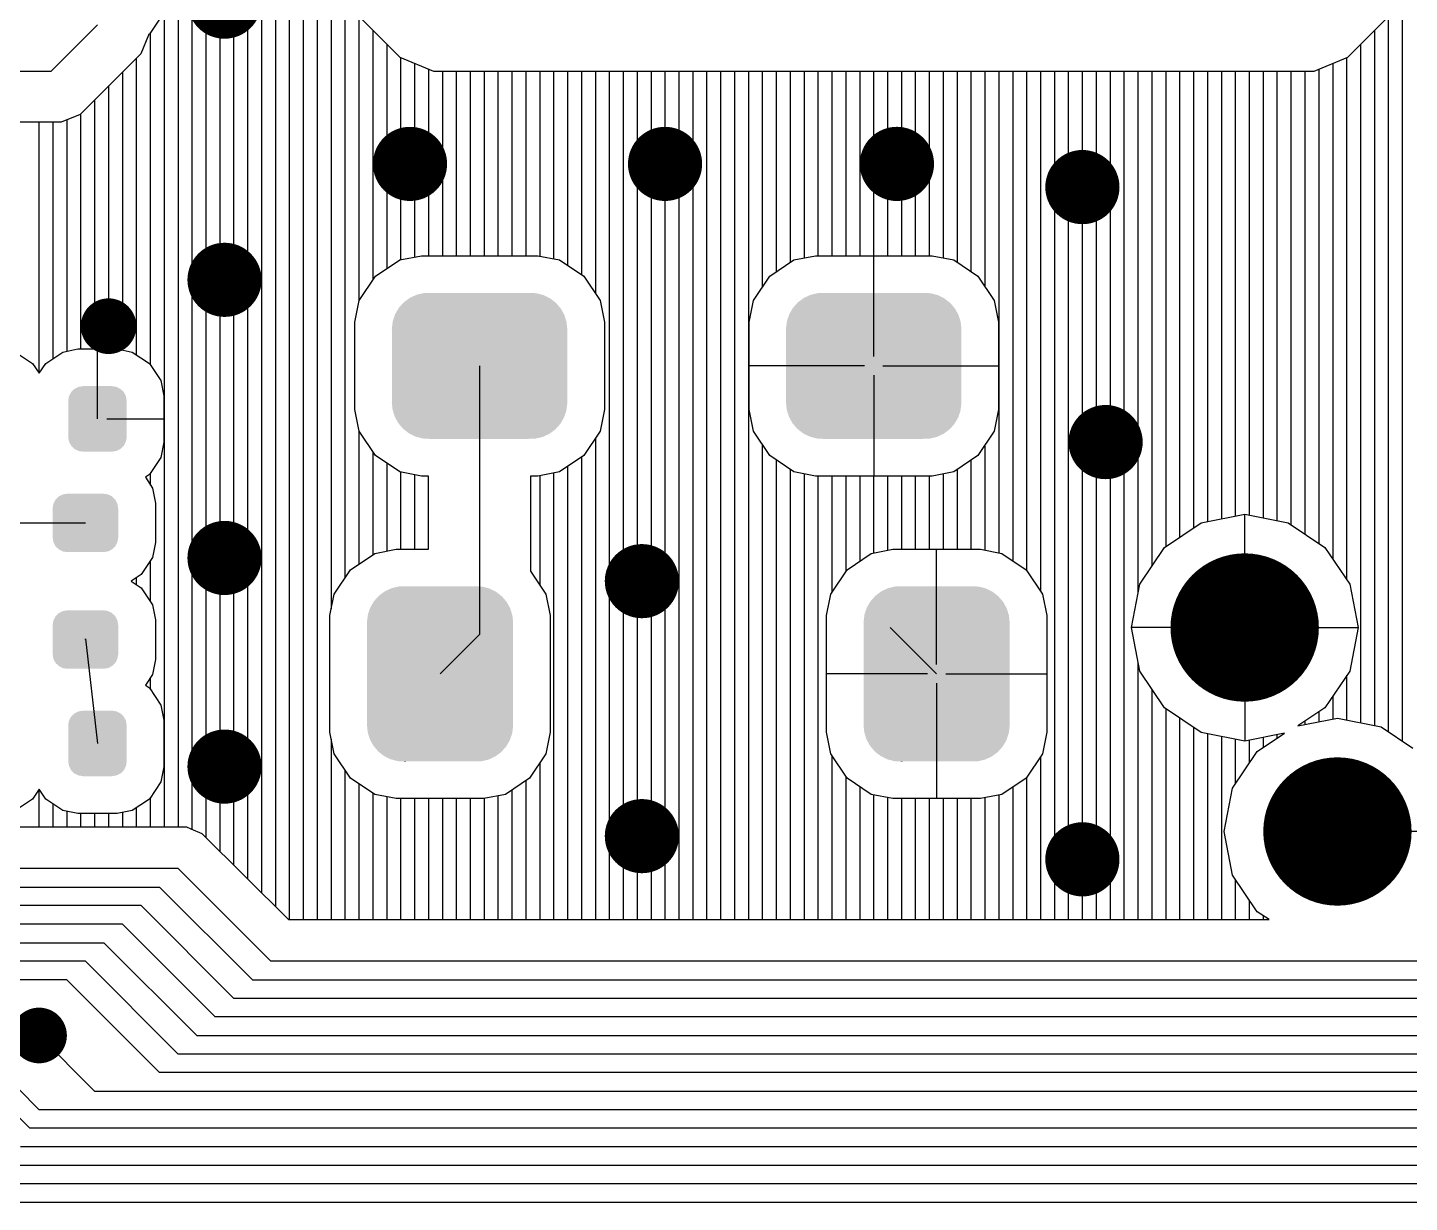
# Model space of a CAD drawing. Extents: x 295 to 953, y 10 to 290.
# Drawn here: x 776.68 to 807.9, y 183.83 to 210.38 of the extents above; entities that cross this region are included whole.
import ezdxf

# ---------------------------------------------------------------- set-up
doc = ezdxf.new("R2010")
doc.units = 0
doc.header["$LTSCALE"] = 5
doc.header["$MEASUREMENT"] = 0
doc.layers.get('0').update_dxf_attribs({"linetype": 'CONTINUOUS', "lineweight": 25})
doc.layers.add('DV-INT-A3_TOP', color=10, linetype='CONTINUOUS')

msp = doc.modelspace()

# ---------------------------------------------------------------- linework, layer by layer
for points, const_width in [([(780.713, 210.965, 1), (781.551, 210.965, 1)], 0.838), ([(784.904, 207.298, 1), (785.742, 207.298, 1)], 0.838), ([(790.667, 207.298, 1), (791.505, 207.298, 1)], 0.838), ([(795.905, 207.298, 1), (796.744, 207.298, 1)], 0.838), ([(800.096, 206.774, 1), (800.935, 206.774, 1)], 0.838), ([(780.713, 204.678, 1), (781.551, 204.678, 1)], 0.838), ([(778.198, 203.63, 1), (778.827, 203.63, 1)], 0.629), ([(800.62, 201.011, 1), (801.459, 201.011, 1)], 0.838), ([(780.713, 198.392, 1), (781.551, 198.392, 1)], 0.838), ([(790.143, 197.868, 1), (790.981, 197.868, 1)], 0.838), ([(803.344, 196.82, 1), (805.021, 196.82, 1)], 1.676), ([(780.713, 193.677, 1), (781.551, 193.677, 1)], 0.838), ([(805.44, 192.21, 1), (807.116, 192.21, 1)], 1.676), ([(790.143, 192.105, 1), (790.981, 192.105, 1)], 0.838), ([(800.096, 191.581, 1), (800.935, 191.581, 1)], 0.838), ([(776.627, 187.6, 1), (777.256, 187.6, 1)], 0.629)]:
    msp.add_lwpolyline(points, format="xyb", close=True, dxfattribs=dict(const_width=const_width))
for points in [[(785.184, 204.172), (785.301, 204.257), (788.602, 204.172), (788.492, 204.257)], [(785.301, 204.257), (785.318, 204.27), (788.492, 204.257), (788.467, 204.27)], [(785.318, 204.27), (785.451, 204.332), (788.467, 204.27), (788.343, 204.332)], [(785.451, 204.332), (785.469, 204.34), (788.343, 204.332), (788.313, 204.34)], [(785.469, 204.34), (785.616, 204.374), (788.313, 204.34), (788.183, 204.374)], [(785.616, 204.374), (785.631, 204.378), (788.183, 204.374), (788.123, 204.378)], [(785.631, 204.378), (785.797, 204.383), (788.123, 204.378), (788.04, 204.383)], [(787.993, 204.383), (788.017, 204.384), (788.04, 204.383), (788.017, 204.384)], [(794.09, 204.172), (794.207, 204.257), (797.508, 204.172), (797.398, 204.257)], [(794.207, 204.257), (794.224, 204.27), (797.398, 204.257), (797.373, 204.27)], [(794.224, 204.27), (794.357, 204.332), (797.373, 204.27), (797.249, 204.332)], [(794.357, 204.332), (794.375, 204.34), (797.249, 204.332), (797.218, 204.34)], [(794.375, 204.34), (794.522, 204.374), (797.218, 204.34), (797.089, 204.374)], [(794.522, 204.374), (794.537, 204.378), (797.089, 204.374), (797.029, 204.378)], [(794.537, 204.378), (794.703, 204.383), (797.029, 204.378), (796.946, 204.383)], [(796.899, 204.383), (796.923, 204.384), (796.946, 204.383), (796.923, 204.384)], [(784.934, 203.748), (784.981, 203.883), (788.853, 203.748), (788.811, 203.883)], [(784.981, 203.883), (784.988, 203.905), (788.811, 203.883), (788.799, 203.905)], [(784.988, 203.905), (785.061, 204.029), (788.799, 203.905), (788.731, 204.029)], [(785.061, 204.029), (785.073, 204.048), (788.731, 204.029), (788.714, 204.048)], [(785.073, 204.048), (785.169, 204.155), (788.714, 204.048), (788.623, 204.155)], [(785.169, 204.155), (785.184, 204.172), (788.623, 204.155), (788.602, 204.172)], [(793.84, 203.748), (793.887, 203.883), (797.759, 203.748), (797.717, 203.883)], [(793.887, 203.883), (793.894, 203.905), (797.717, 203.883), (797.705, 203.905)], [(793.894, 203.905), (793.967, 204.029), (797.705, 203.905), (797.637, 204.029)], [(793.967, 204.029), (793.979, 204.048), (797.637, 204.029), (797.62, 204.048)], [(793.979, 204.048), (794.075, 204.155), (797.62, 204.048), (797.529, 204.155)], [(794.075, 204.155), (794.09, 204.172), (797.529, 204.155), (797.508, 204.172)], [(784.912, 203.559), (784.913, 203.583), (788.877, 203.559), (788.875, 203.583)], [(784.915, 203.501), (784.912, 203.559), (788.875, 203.501), (788.877, 203.559)], [(784.913, 203.583), (784.931, 203.725), (788.875, 203.583), (788.86, 203.725)], [(784.931, 203.725), (784.934, 203.748), (788.86, 203.725), (788.853, 203.748)], [(793.818, 203.559), (793.819, 203.583), (797.783, 203.559), (797.781, 203.583)], [(793.82, 203.501), (793.818, 203.559), (797.781, 203.501), (797.783, 203.559)], [(793.819, 203.583), (793.837, 203.725), (797.781, 203.583), (797.766, 203.725)], [(793.837, 203.725), (793.84, 203.748), (797.766, 203.725), (797.759, 203.748)], [(784.915, 203.5), (784.915, 203.501), (788.875, 203.5), (788.875, 203.501)], [(784.915, 201.967), (784.915, 203.5), (788.875, 201.967), (788.875, 203.5)], [(793.82, 203.5), (793.82, 203.501), (797.781, 203.5), (797.781, 203.501)], [(793.82, 201.967), (793.82, 203.5), (797.781, 201.967), (797.781, 203.5)], [(777.601, 201.948), (777.615, 202.04), (778.921, 201.948), (778.906, 202.04)], [(777.615, 202.04), (777.621, 202.051), (778.906, 202.04), (778.904, 202.051)], [(777.621, 202.051), (777.661, 202.134), (778.904, 202.051), (778.86, 202.134)], [(777.661, 202.134), (777.67, 202.143), (778.86, 202.134), (778.855, 202.143)], [(777.67, 202.143), (777.734, 202.209), (778.855, 202.143), (778.786, 202.209)], [(777.734, 202.209), (777.747, 202.216), (778.786, 202.209), (778.779, 202.216)], [(777.747, 202.216), (777.827, 202.257), (778.779, 202.216), (778.692, 202.257)], [(777.827, 202.257), (777.848, 202.261), (778.692, 202.257), (778.685, 202.261)], [(777.848, 202.261), (777.93, 202.274), (778.685, 202.261), (778.592, 202.274)], [(777.93, 202.274), (777.93, 202.277), (778.592, 202.274), (778.592, 202.277)], [(777.601, 201.946), (777.601, 201.948), (778.921, 201.946), (778.921, 201.948)], [(777.601, 201.124), (777.601, 201.946), (778.921, 201.124), (778.921, 201.946)], [(784.912, 201.908), (784.915, 201.967), (788.877, 201.908), (788.875, 201.967)], [(784.915, 201.884), (784.912, 201.908), (788.877, 201.884), (788.877, 201.908)], [(784.929, 201.743), (784.915, 201.884), (788.858, 201.743), (788.877, 201.884)], [(784.937, 201.719), (784.929, 201.743), (788.855, 201.719), (788.858, 201.743)], [(784.979, 201.584), (784.937, 201.719), (788.809, 201.584), (788.855, 201.719)], [(793.818, 201.908), (793.82, 201.967), (797.783, 201.908), (797.781, 201.967)], [(793.821, 201.884), (793.818, 201.908), (797.783, 201.884), (797.783, 201.908)], [(793.835, 201.743), (793.821, 201.884), (797.764, 201.743), (797.783, 201.884)], [(793.842, 201.719), (793.835, 201.743), (797.761, 201.719), (797.764, 201.743)], [(793.885, 201.584), (793.842, 201.719), (797.715, 201.584), (797.761, 201.719)], [(784.991, 201.562), (784.979, 201.584), (788.801, 201.562), (788.809, 201.584)], [(785.059, 201.438), (784.991, 201.562), (788.728, 201.438), (788.801, 201.562)], [(785.076, 201.419), (785.059, 201.438), (788.717, 201.419), (788.728, 201.438)], [(785.167, 201.312), (785.076, 201.419), (788.62, 201.312), (788.717, 201.419)], [(793.897, 201.562), (793.885, 201.584), (797.707, 201.562), (797.715, 201.584)], [(793.965, 201.438), (793.897, 201.562), (797.634, 201.438), (797.707, 201.562)], [(793.982, 201.419), (793.965, 201.438), (797.623, 201.419), (797.634, 201.438)], [(794.073, 201.312), (793.982, 201.419), (797.526, 201.312), (797.623, 201.419)], [(777.601, 201.122), (777.601, 201.124), (778.921, 201.122), (778.921, 201.124)], [(777.617, 201.03), (777.601, 201.122), (778.907, 201.03), (778.921, 201.122)], [(785.188, 201.296), (785.167, 201.312), (788.605, 201.296), (788.62, 201.312)], [(785.298, 201.21), (785.188, 201.296), (788.489, 201.21), (788.605, 201.296)], [(785.323, 201.197), (785.298, 201.21), (788.471, 201.197), (788.489, 201.21)], [(785.446, 201.136), (785.323, 201.197), (788.338, 201.136), (788.471, 201.197)], [(785.477, 201.127), (785.446, 201.136), (788.321, 201.127), (788.338, 201.136)], [(785.607, 201.093), (785.477, 201.127), (788.174, 201.093), (788.321, 201.127)], [(785.666, 201.089), (785.607, 201.093), (788.159, 201.089), (788.174, 201.093)], [(785.75, 201.084), (785.666, 201.089), (787.993, 201.084), (788.159, 201.089)], [(785.773, 201.083), (785.75, 201.084), (785.773, 201.083), (785.797, 201.084)], [(794.094, 201.296), (794.073, 201.312), (797.511, 201.296), (797.526, 201.312)], [(794.203, 201.21), (794.094, 201.296), (797.394, 201.21), (797.511, 201.296)], [(794.229, 201.197), (794.203, 201.21), (797.377, 201.197), (797.394, 201.21)], [(794.352, 201.136), (794.229, 201.197), (797.244, 201.136), (797.377, 201.197)], [(794.383, 201.127), (794.352, 201.136), (797.226, 201.127), (797.244, 201.136)], [(794.513, 201.093), (794.383, 201.127), (797.08, 201.093), (797.226, 201.127)], [(794.572, 201.089), (794.513, 201.093), (797.065, 201.089), (797.08, 201.093)], [(794.655, 201.084), (794.572, 201.089), (796.899, 201.084), (797.065, 201.089)], [(794.679, 201.083), (794.655, 201.084), (794.679, 201.083), (794.703, 201.084)], [(777.619, 201.019), (777.617, 201.03), (778.902, 201.019), (778.907, 201.03)], [(777.663, 200.936), (777.619, 201.019), (778.862, 200.936), (778.902, 201.019)], [(777.668, 200.926), (777.663, 200.936), (778.853, 200.926), (778.862, 200.936)], [(777.736, 200.861), (777.668, 200.926), (778.789, 200.861), (778.853, 200.926)], [(777.743, 200.854), (777.736, 200.861), (778.776, 200.854), (778.789, 200.861)], [(777.831, 200.813), (777.743, 200.854), (778.696, 200.813), (778.776, 200.854)], [(777.838, 200.809), (777.831, 200.813), (778.674, 200.809), (778.696, 200.813)], [(777.93, 200.796), (777.838, 200.809), (778.592, 200.796), (778.674, 200.809)], [(777.93, 200.793), (777.93, 200.796), (778.592, 200.793), (778.592, 200.796)], [(777.393, 199.784), (777.473, 199.827), (778.589, 199.784), (778.501, 199.827)], [(777.473, 199.827), (777.493, 199.83), (778.501, 199.827), (778.495, 199.83)], [(777.493, 199.83), (777.576, 199.844), (778.495, 199.83), (778.402, 199.844)], [(777.247, 198.853), (777.247, 199.515), (778.731, 198.853), (778.731, 199.515)], [(777.249, 199.515), (777.263, 199.608), (778.729, 199.515), (778.714, 199.608)], [(777.263, 199.608), (777.268, 199.618), (778.714, 199.608), (778.712, 199.618)], [(777.268, 199.618), (777.308, 199.702), (778.712, 199.618), (778.668, 199.702)], [(777.308, 199.702), (777.316, 199.711), (778.668, 199.702), (778.664, 199.711)], [(777.316, 199.711), (777.38, 199.778), (778.664, 199.711), (778.595, 199.778)], [(777.38, 199.778), (777.393, 199.784), (778.595, 199.778), (778.589, 199.784)], [(777.264, 198.76), (777.249, 198.853), (778.715, 198.76), (778.729, 198.853)], [(777.266, 198.749), (777.264, 198.76), (778.71, 198.749), (778.715, 198.76)], [(777.31, 198.665), (777.266, 198.749), (778.67, 198.665), (778.71, 198.749)], [(777.314, 198.656), (777.31, 198.665), (778.662, 198.656), (778.67, 198.665)], [(777.383, 198.59), (777.314, 198.656), (778.598, 198.59), (778.662, 198.656)], [(777.389, 198.583), (777.383, 198.59), (778.585, 198.583), (778.598, 198.59)], [(777.476, 198.541), (777.389, 198.583), (778.505, 198.541), (778.585, 198.583)], [(777.483, 198.538), (777.476, 198.541), (778.485, 198.538), (778.505, 198.541)], [(777.576, 198.524), (777.483, 198.538), (778.402, 198.524), (778.485, 198.538)], [(784.623, 197.541), (784.74, 197.627), (787.378, 197.541), (787.268, 197.627)], [(784.74, 197.627), (784.757, 197.64), (787.268, 197.627), (787.243, 197.64)], [(784.757, 197.64), (784.89, 197.701), (787.243, 197.64), (787.12, 197.701)], [(784.89, 197.701), (784.907, 197.71), (787.12, 197.701), (787.089, 197.71)], [(784.907, 197.71), (785.054, 197.744), (787.089, 197.71), (786.959, 197.744)], [(785.054, 197.744), (785.069, 197.748), (786.959, 197.744), (786.9, 197.748)], [(785.069, 197.748), (785.235, 197.753), (786.9, 197.748), (786.816, 197.753)], [(786.769, 197.753), (786.793, 197.754), (786.816, 197.753), (786.793, 197.754)], [(795.842, 197.541), (795.959, 197.627), (798.597, 197.541), (798.488, 197.627)], [(795.959, 197.627), (795.976, 197.64), (798.488, 197.627), (798.462, 197.64)], [(795.976, 197.64), (796.109, 197.701), (798.462, 197.64), (798.339, 197.701)], [(796.109, 197.701), (796.127, 197.71), (798.339, 197.701), (798.308, 197.71)], [(796.127, 197.71), (796.274, 197.744), (798.308, 197.71), (798.178, 197.744)], [(796.274, 197.744), (796.289, 197.748), (798.178, 197.744), (798.119, 197.748)], [(796.289, 197.748), (796.455, 197.753), (798.119, 197.748), (798.036, 197.753)], [(797.988, 197.753), (798.012, 197.754), (798.036, 197.753), (798.012, 197.754)], [(784.427, 197.275), (784.5, 197.398), (787.575, 197.275), (787.507, 197.398)], [(784.5, 197.398), (784.511, 197.418), (787.507, 197.398), (787.49, 197.418)], [(784.511, 197.418), (784.608, 197.525), (787.49, 197.418), (787.399, 197.525)], [(784.608, 197.525), (784.623, 197.541), (787.399, 197.525), (787.378, 197.541)], [(795.646, 197.275), (795.719, 197.398), (798.794, 197.275), (798.726, 197.398)], [(795.719, 197.398), (795.731, 197.418), (798.726, 197.398), (798.709, 197.418)], [(795.731, 197.418), (795.827, 197.525), (798.709, 197.418), (798.618, 197.525)], [(795.827, 197.525), (795.842, 197.541), (798.618, 197.525), (798.597, 197.541)], [(777.268, 196.982), (777.308, 197.066), (778.712, 196.982), (778.668, 197.066)], [(777.308, 197.066), (777.316, 197.075), (778.668, 197.066), (778.664, 197.075)], [(777.316, 197.075), (777.38, 197.142), (778.664, 197.075), (778.595, 197.142)], [(777.38, 197.142), (777.393, 197.148), (778.595, 197.142), (778.589, 197.148)], [(777.393, 197.148), (777.473, 197.19), (778.589, 197.148), (778.501, 197.19)], [(777.473, 197.19), (777.493, 197.194), (778.501, 197.19), (778.495, 197.194)], [(777.493, 197.194), (777.576, 197.208), (778.495, 197.194), (778.402, 197.208)], [(784.351, 196.953), (784.37, 197.094), (787.651, 196.953), (787.637, 197.094)], [(784.37, 197.094), (784.373, 197.118), (787.637, 197.094), (787.629, 197.118)], [(784.373, 197.118), (784.419, 197.253), (787.629, 197.118), (787.587, 197.253)], [(784.419, 197.253), (784.427, 197.275), (787.587, 197.253), (787.575, 197.275)], [(795.571, 196.953), (795.589, 197.094), (798.87, 196.953), (798.856, 197.094)], [(795.589, 197.094), (795.592, 197.118), (798.856, 197.094), (798.849, 197.118)], [(795.592, 197.118), (795.639, 197.253), (798.849, 197.118), (798.806, 197.253)], [(795.639, 197.253), (795.646, 197.275), (798.806, 197.253), (798.794, 197.275)], [(777.247, 196.217), (777.247, 196.879), (778.731, 196.217), (778.731, 196.879)], [(777.249, 196.879), (777.263, 196.972), (778.729, 196.879), (778.714, 196.972)], [(777.263, 196.972), (777.268, 196.982), (778.714, 196.972), (778.712, 196.982)], [(784.351, 196.929), (784.351, 196.953), (787.653, 196.929), (787.651, 196.953)], [(784.353, 196.87), (784.351, 196.929), (787.651, 196.87), (787.653, 196.929)], [(784.353, 194.674), (784.353, 196.87), (787.651, 194.674), (787.651, 196.87)], [(795.57, 196.929), (795.571, 196.953), (798.873, 196.929), (798.87, 196.953)], [(795.572, 196.87), (795.57, 196.929), (798.871, 196.87), (798.873, 196.929)], [(795.572, 194.674), (795.572, 196.87), (798.871, 194.674), (798.871, 196.87)], [(777.264, 196.124), (777.249, 196.217), (778.715, 196.124), (778.729, 196.217)], [(777.266, 196.113), (777.264, 196.124), (778.71, 196.113), (778.715, 196.124)], [(777.31, 196.029), (777.266, 196.113), (778.67, 196.029), (778.71, 196.113)], [(777.314, 196.02), (777.31, 196.029), (778.662, 196.02), (778.67, 196.029)], [(777.383, 195.954), (777.314, 196.02), (778.598, 195.954), (778.662, 196.02)], [(777.389, 195.947), (777.383, 195.954), (778.585, 195.947), (778.598, 195.954)], [(777.476, 195.905), (777.389, 195.947), (778.505, 195.905), (778.585, 195.947)], [(777.483, 195.902), (777.476, 195.905), (778.485, 195.902), (778.505, 195.905)], [(777.576, 195.888), (777.483, 195.902), (778.402, 195.888), (778.485, 195.902)], [(777.67, 194.809), (777.734, 194.875), (778.855, 194.809), (778.786, 194.875)], [(777.734, 194.875), (777.747, 194.882), (778.786, 194.875), (778.779, 194.882)], [(777.747, 194.882), (777.827, 194.923), (778.779, 194.882), (778.692, 194.923)], [(777.827, 194.923), (777.848, 194.927), (778.692, 194.923), (778.685, 194.927)], [(777.848, 194.927), (777.93, 194.94), (778.685, 194.927), (778.592, 194.94)], [(777.93, 194.94), (777.93, 194.943), (778.592, 194.94), (778.592, 194.943)], [(777.601, 194.614), (777.615, 194.706), (778.921, 194.614), (778.906, 194.706)], [(777.601, 194.611), (777.601, 194.614), (778.921, 194.611), (778.921, 194.614)], [(777.601, 193.79), (777.601, 194.611), (778.921, 193.79), (778.921, 194.611)], [(777.615, 194.706), (777.621, 194.717), (778.906, 194.706), (778.904, 194.717)], [(777.621, 194.717), (777.661, 194.8), (778.904, 194.717), (778.86, 194.8)], [(777.661, 194.8), (777.67, 194.809), (778.86, 194.8), (778.855, 194.809)], [(784.351, 194.616), (784.353, 194.674), (787.653, 194.616), (787.651, 194.674)], [(784.353, 194.591), (784.351, 194.616), (787.653, 194.591), (787.653, 194.616)], [(784.368, 194.45), (784.353, 194.591), (787.635, 194.45), (787.653, 194.591)], [(795.57, 194.616), (795.572, 194.674), (798.873, 194.616), (798.871, 194.674)], [(795.573, 194.591), (795.57, 194.616), (798.872, 194.591), (798.873, 194.616)], [(795.587, 194.45), (795.573, 194.591), (798.854, 194.45), (798.872, 194.591)], [(784.375, 194.427), (784.368, 194.45), (787.631, 194.427), (787.635, 194.45)], [(784.417, 194.292), (784.375, 194.427), (787.585, 194.292), (787.631, 194.427)], [(784.429, 194.27), (784.417, 194.292), (787.577, 194.27), (787.585, 194.292)], [(784.497, 194.146), (784.429, 194.27), (787.505, 194.146), (787.577, 194.27)], [(795.594, 194.427), (795.587, 194.45), (798.851, 194.427), (798.854, 194.45)], [(795.636, 194.292), (795.594, 194.427), (798.804, 194.292), (798.851, 194.427)], [(795.649, 194.27), (795.636, 194.292), (798.797, 194.27), (798.804, 194.292)], [(795.717, 194.146), (795.649, 194.27), (798.724, 194.146), (798.797, 194.27)], [(784.514, 194.127), (784.497, 194.146), (787.493, 194.127), (787.505, 194.146)], [(784.605, 194.02), (784.514, 194.127), (787.396, 194.02), (787.493, 194.127)], [(784.626, 194.003), (784.605, 194.02), (787.382, 194.003), (787.396, 194.02)], [(784.736, 193.917), (784.626, 194.003), (787.265, 193.917), (787.382, 194.003)], [(784.761, 193.905), (784.736, 193.917), (787.248, 193.905), (787.265, 193.917)], [(784.885, 193.843), (784.761, 193.905), (787.115, 193.843), (787.248, 193.905)], [(795.733, 194.127), (795.717, 194.146), (798.712, 194.127), (798.724, 194.146)], [(795.824, 194.02), (795.733, 194.127), (798.616, 194.02), (798.712, 194.127)], [(795.845, 194.003), (795.824, 194.02), (798.601, 194.003), (798.616, 194.02)], [(795.955, 193.917), (795.845, 194.003), (798.484, 193.917), (798.601, 194.003)], [(795.981, 193.905), (795.955, 193.917), (798.467, 193.905), (798.484, 193.917)], [(796.104, 193.843), (795.981, 193.905), (798.334, 193.843), (798.467, 193.905)], [(777.601, 193.788), (777.601, 193.79), (778.921, 193.788), (778.921, 193.79)], [(777.617, 193.696), (777.601, 193.788), (778.907, 193.696), (778.921, 193.788)], [(777.619, 193.685), (777.617, 193.696), (778.902, 193.685), (778.907, 193.696)], [(777.663, 193.602), (777.619, 193.685), (778.862, 193.602), (778.902, 193.685)], [(777.668, 193.592), (777.663, 193.602), (778.853, 193.592), (778.862, 193.602)], [(777.736, 193.527), (777.668, 193.592), (778.789, 193.527), (778.853, 193.592)], [(784.916, 193.835), (784.885, 193.843), (787.097, 193.835), (787.115, 193.843)], [(785.045, 193.8), (784.916, 193.835), (786.95, 193.8), (787.097, 193.835)], [(785.105, 193.797), (785.045, 193.8), (786.935, 193.797), (786.95, 193.8)], [(785.188, 193.792), (785.105, 193.797), (786.769, 193.792), (786.935, 193.797)], [(785.211, 193.791), (785.188, 193.792), (785.211, 193.791), (785.235, 193.792)], [(796.135, 193.835), (796.104, 193.843), (798.316, 193.835), (798.334, 193.843)], [(796.265, 193.8), (796.135, 193.835), (798.169, 193.8), (798.316, 193.835)], [(796.324, 193.797), (796.265, 193.8), (798.154, 193.797), (798.169, 193.8)], [(796.407, 193.792), (796.324, 193.797), (797.988, 193.792), (798.154, 193.797)], [(796.431, 193.791), (796.407, 193.792), (796.431, 193.791), (796.455, 193.792)], [(777.743, 193.52), (777.736, 193.527), (778.776, 193.52), (778.789, 193.527)], [(777.831, 193.478), (777.743, 193.52), (778.696, 193.478), (778.776, 193.52)], [(777.838, 193.475), (777.831, 193.478), (778.674, 193.475), (778.696, 193.478)], [(777.93, 193.462), (777.838, 193.475), (778.592, 193.462), (778.674, 193.475)], [(777.93, 193.459), (777.93, 193.462), (778.592, 193.459), (778.592, 193.462)]]:
    msp.add_solid(points)
at = {"layer": 'DV-INT-A3_TOP', "color": 7}
for p, q in [((779.774, 192.315), (779.774, 219.816)), ((780.089, 192.315), (780.089, 219.816)), ((780.403, 192.26), (780.403, 219.816)), ((780.717, 192.076), (780.717, 219.833)), ((781.032, 191.762), (781.032, 219.871)), ((781.346, 191.447), (781.346, 219.871)), ((781.66, 191.133), (781.66, 219.871)), ((781.975, 190.819), (781.975, 219.871)), ((782.289, 190.504), (782.289, 219.871)), ((782.603, 190.219), (782.603, 219.871)), ((782.918, 190.219), (782.918, 219.871)), ((783.232, 190.219), (783.232, 212.021)), ((785.101, 209.703), (783.542, 211.262)), ((783.546, 197.243), (783.546, 211.262)), ((807.749, 194.251), (807.749, 211.241)), ((783.861, 197.947), (783.861, 210.948)), ((807.54, 210.738), (806.505, 209.703)), ((778.261, 210.441), (777.214, 209.393)), ((779.695, 210.617), (779.435, 210.231)), ((784.175, 204.196), (784.175, 210.634)), ((807.435, 194.461), (807.435, 210.634)), ((779.414, 210.21), (779.242, 209.787)), ((779.435, 210.231), (779.414, 210.219)), ((779.414, 210.219), (779.414, 210.21)), ((779.46, 202.755), (779.46, 210.265)), ((784.489, 204.674), (784.489, 210.319)), ((807.121, 194.603), (807.121, 210.319)), ((784.804, 204.93), (784.804, 210.005)), ((806.806, 194.666), (806.806, 210.005)), ((779.242, 209.787), (778.915, 209.46)), ((779.146, 202.981), (779.146, 209.691)), ((785.86, 209.389), (785.101, 209.703)), ((785.118, 205.131), (785.118, 209.699)), ((785.432, 205.194), (785.432, 209.569)), ((806.505, 209.703), (805.746, 209.389)), ((806.178, 198.367), (806.178, 209.569)), ((806.492, 197.893), (806.492, 209.699)), ((770.026, 209.393), (777.214, 209.393)), ((778.915, 209.46), (778.194, 208.739)), ((778.831, 203.09), (778.831, 209.376)), ((785.746, 205.223), (785.746, 209.439)), ((805.746, 209.389), (785.86, 209.389)), ((786.061, 205.223), (786.061, 209.389)), ((786.375, 205.223), (786.375, 209.389)), ((786.689, 205.223), (786.689, 209.389)), ((787.004, 205.223), (787.004, 209.389)), ((787.318, 205.223), (787.318, 209.389)), ((787.632, 205.223), (787.632, 209.389)), ((787.947, 205.223), (787.947, 209.389)), ((788.261, 205.215), (788.261, 209.389)), ((788.575, 205.152), (788.575, 209.389)), ((788.89, 205.001), (788.89, 209.389)), ((789.204, 204.791), (789.204, 209.389)), ((789.518, 204.36), (789.518, 209.389)), ((789.833, 190.219), (789.833, 209.389)), ((790.147, 190.219), (790.147, 209.389)), ((790.461, 190.219), (790.461, 209.389)), ((790.776, 190.219), (790.776, 209.389)), ((791.09, 190.219), (791.09, 209.389)), ((791.404, 190.219), (791.404, 209.389)), ((791.719, 190.219), (791.719, 209.389)), ((792.033, 190.219), (792.033, 209.389)), ((792.347, 190.219), (792.347, 209.389)), ((792.662, 190.219), (792.662, 209.389)), ((792.976, 190.219), (792.976, 209.389)), ((793.29, 204.519), (793.29, 209.389)), ((793.605, 204.858), (793.605, 209.389)), ((793.919, 205.072), (793.919, 209.389)), ((794.233, 205.173), (794.233, 209.389)), ((794.548, 205.223), (794.548, 209.389)), ((794.862, 205.223), (794.862, 209.389)), ((795.176, 205.223), (795.176, 209.389)), ((795.491, 205.223), (795.491, 209.389)), ((795.805, 205.223), (795.805, 209.389)), ((796.119, 205.223), (796.119, 209.389)), ((796.434, 205.223), (796.434, 209.389)), ((796.748, 205.223), (796.748, 209.389)), ((797.062, 205.223), (797.062, 209.389)), ((797.377, 205.173), (797.377, 209.389)), ((797.691, 205.072), (797.691, 209.389)), ((798.005, 204.858), (798.005, 209.389)), ((798.319, 204.519), (798.319, 209.389)), ((798.634, 198.505), (798.634, 209.389)), ((798.948, 198.325), (798.948, 209.389)), ((799.262, 198.103), (799.262, 209.389)), ((799.577, 197.633), (799.577, 209.389)), ((799.891, 190.219), (799.891, 209.389)), ((800.205, 190.219), (800.205, 209.389)), ((800.52, 190.219), (800.52, 209.389)), ((800.834, 190.219), (800.834, 209.389)), ((801.148, 190.219), (801.148, 209.389)), ((801.463, 190.219), (801.463, 209.389)), ((801.777, 197.591), (801.777, 209.389)), ((802.091, 198.207), (802.091, 209.389)), ((802.406, 198.652), (802.406, 209.389)), ((802.72, 198.861), (802.72, 209.389)), ((803.034, 199.071), (803.034, 209.389)), ((803.349, 199.213), (803.349, 209.389)), ((803.663, 199.276), (803.663, 209.389)), ((803.977, 199.339), (803.977, 209.389)), ((804.292, 199.36), (804.292, 209.389)), ((804.606, 199.297), (804.606, 209.389)), ((804.92, 199.234), (804.92, 209.389)), ((805.235, 199.142), (805.235, 209.389)), ((805.549, 198.932), (805.549, 209.389)), ((805.863, 198.723), (805.863, 209.439)), ((778.517, 203.115), (778.517, 209.062)), ((778.194, 208.739), (777.867, 208.412)), ((778.203, 203.115), (778.203, 208.748)), ((776.987, 208.241), (772.197, 208.241)), ((776.945, 202.566), (776.945, 208.241)), ((777.444, 208.241), (776.987, 208.241)), ((777.26, 202.897), (777.26, 208.241)), ((777.867, 208.412), (777.444, 208.241)), ((777.574, 203.065), (777.574, 208.291)), ((777.888, 203.115), (777.888, 208.433)), ((784.544, 204.758), (785.093, 205.127)), ((785.093, 205.127), (785.579, 205.223)), ((785.579, 205.223), (788.215, 205.223)), ((788.215, 205.223), (788.701, 205.127)), ((788.701, 205.127), (789.25, 204.758)), ((793.45, 204.758), (793.999, 205.127)), ((793.999, 205.127), (794.485, 205.223)), ((794.485, 205.223), (797.121, 205.223)), ((795.801, 202.943), (795.801, 205.223)), ((797.121, 205.223), (797.607, 205.127)), ((797.607, 205.127), (798.156, 204.758)), ((784.175, 204.209), (784.544, 204.758)), ((789.25, 204.758), (789.619, 204.209)), ((793.081, 204.209), (793.45, 204.758)), ((798.156, 204.758), (798.525, 204.209)), ((784.078, 203.723), (784.175, 204.209)), ((789.619, 204.209), (789.715, 203.723)), ((792.984, 203.723), (793.081, 204.209)), ((798.525, 204.209), (798.621, 203.723)), ((778.261, 203.375), (778.513, 203.63)), ((784.078, 201.744), (784.078, 203.723)), ((789.715, 203.723), (789.715, 201.744)), ((792.984, 201.744), (792.984, 203.723)), ((798.621, 203.723), (798.621, 201.744)), ((778.261, 201.535), (778.261, 203.375)), ((776.409, 203.044), (776.795, 202.788)), ((777.092, 202.788), (777.478, 203.044)), ((777.478, 203.044), (777.817, 203.115)), ((777.817, 203.115), (778.71, 203.115)), ((778.261, 201.744), (778.261, 203.115)), ((778.71, 203.115), (779.049, 203.044)), ((779.049, 203.044), (779.435, 202.788)), ((776.795, 202.788), (776.941, 202.566)), ((776.941, 202.566), (777.092, 202.788)), ((779.435, 202.788), (779.695, 202.402)), ((786.895, 202.734), (786.895, 196.665)), ((795.591, 202.734), (792.984, 202.734)), ((796.01, 202.734), (798.621, 202.734)), ((779.695, 202.402), (779.762, 202.059)), ((795.801, 202.524), (795.801, 200.244)), ((779.762, 202.059), (779.762, 201.007)), ((784.175, 201.258), (784.078, 201.744)), ((789.715, 201.744), (789.619, 201.258)), ((793.081, 201.258), (792.984, 201.744)), ((798.621, 201.744), (798.525, 201.258)), ((778.471, 201.535), (779.762, 201.535)), ((784.175, 198.253), (784.175, 201.271)), ((784.544, 200.709), (784.175, 201.258)), ((789.619, 201.258), (789.25, 200.709)), ((789.518, 190.219), (789.518, 201.107)), ((793.45, 200.709), (793.081, 201.258)), ((798.525, 201.258), (798.156, 200.709)), ((779.762, 201.007), (779.695, 200.663)), ((784.489, 198.463), (784.489, 200.793)), ((793.29, 190.219), (793.29, 200.948)), ((798.319, 198.568), (798.319, 200.948)), ((779.695, 200.663), (779.435, 200.278)), ((785.093, 200.341), (784.544, 200.709)), ((784.804, 198.547), (784.804, 200.537)), ((789.25, 200.709), (788.701, 200.341)), ((788.89, 190.219), (788.89, 200.466)), ((789.204, 190.219), (789.204, 200.676)), ((793.999, 200.341), (793.45, 200.709)), ((793.605, 190.219), (793.605, 200.605)), ((798.156, 200.709), (797.607, 200.341)), ((798.005, 198.589), (798.005, 200.605)), ((779.435, 200.278), (779.343, 200.215)), ((779.343, 200.215), (779.502, 199.972)), ((779.46, 200.039), (779.46, 200.311)), ((785.579, 200.244), (785.093, 200.341)), ((785.118, 198.589), (785.118, 200.336)), ((785.432, 198.589), (785.432, 200.273)), ((785.742, 200.244), (785.579, 200.244)), ((785.742, 198.589), (785.742, 200.244)), ((788.215, 200.244), (788.047, 200.244)), ((788.047, 200.244), (788.047, 198.09)), ((788.701, 200.341), (788.215, 200.244)), ((788.261, 197.776), (788.261, 200.252)), ((788.575, 190.219), (788.575, 200.315)), ((793.919, 190.219), (793.919, 200.395)), ((794.485, 200.244), (793.999, 200.341)), ((794.233, 190.219), (794.233, 200.294)), ((797.121, 200.244), (794.485, 200.244)), ((794.548, 190.219), (794.548, 200.244)), ((794.862, 197.621), (794.862, 200.244)), ((795.176, 198.09), (795.176, 200.244)), ((795.491, 198.32), (795.491, 200.244)), ((795.805, 198.505), (795.805, 200.244)), ((796.119, 198.564), (796.119, 200.244)), ((796.434, 198.589), (796.434, 200.244)), ((796.748, 198.589), (796.748, 200.244)), ((797.062, 198.589), (797.062, 200.244)), ((797.607, 200.341), (797.121, 200.244)), ((797.377, 198.589), (797.377, 200.294)), ((797.691, 198.589), (797.691, 200.395)), ((779.502, 199.972), (779.573, 199.632)), ((779.573, 199.632), (779.573, 198.74)), ((775.893, 199.184), (777.989, 199.184)), ((802.372, 198.631), (803.202, 199.188)), ((803.202, 199.188), (804.183, 199.381)), ((804.183, 197.809), (804.183, 199.381)), ((804.183, 199.381), (805.168, 199.188)), ((805.168, 199.188), (805.997, 198.631)), ((779.573, 198.74), (779.502, 198.4)), ((784.527, 198.492), (785.013, 198.589)), ((785.013, 198.589), (785.742, 198.589)), ((795.746, 198.492), (796.232, 198.589)), ((796.232, 198.589), (798.211, 198.589)), ((797.221, 195.982), (797.221, 198.589)), ((798.211, 198.589), (798.697, 198.492)), ((801.815, 197.801), (802.372, 198.631)), ((805.997, 198.631), (806.555, 197.801)), ((779.502, 198.4), (779.246, 198.015)), ((779.46, 197.398), (779.46, 198.333)), ((783.978, 198.123), (784.527, 198.492)), ((795.197, 198.123), (795.746, 198.492)), ((798.697, 198.492), (799.246, 198.123)), ((779.246, 198.015), (779.024, 197.868)), ((779.146, 197.788), (779.146, 197.943)), ((783.609, 197.574), (783.978, 198.123)), ((788.047, 198.09), (788.395, 197.574)), ((794.828, 197.574), (795.197, 198.123)), ((799.246, 198.123), (799.615, 197.574)), ((779.024, 197.868), (779.246, 197.717)), ((779.246, 197.717), (779.502, 197.331)), ((801.622, 196.82), (801.815, 197.801)), ((806.555, 197.801), (806.748, 196.82)), ((779.502, 197.331), (779.573, 196.992)), ((783.513, 197.088), (783.609, 197.574)), ((788.395, 197.574), (788.492, 197.088)), ((794.732, 197.088), (794.828, 197.574)), ((799.615, 197.574), (799.711, 197.088)), ((783.513, 194.452), (783.513, 197.088)), ((788.492, 197.088), (788.492, 194.452)), ((794.732, 194.452), (794.732, 197.088)), ((799.711, 197.088), (799.711, 194.452)), ((779.573, 196.992), (779.573, 196.099)), ((796.174, 196.82), (797.221, 195.772)), ((803.194, 196.82), (801.622, 196.82)), ((801.815, 195.835), (801.622, 196.82)), ((805.176, 196.82), (806.748, 196.82)), ((806.748, 196.82), (806.555, 195.835)), ((777.989, 196.548), (777.989, 196.564)), ((777.989, 196.564), (778.261, 194.201)), ((786.895, 196.665), (786.002, 195.772)), ((779.573, 196.099), (779.502, 195.76)), ((779.502, 195.76), (779.343, 195.517)), ((797.012, 195.772), (794.732, 195.772)), ((797.431, 195.772), (799.711, 195.772)), ((801.777, 190.219), (801.777, 196.045)), ((802.372, 195.005), (801.815, 195.835)), ((804.183, 195.827), (804.183, 194.255)), ((806.555, 195.835), (805.997, 195.005)), ((779.343, 195.517), (779.435, 195.454)), ((779.435, 195.454), (779.695, 195.068)), ((779.46, 195.42), (779.46, 195.693)), ((797.221, 195.563), (797.221, 192.952)), ((806.492, 194.729), (806.492, 195.743)), ((802.091, 190.219), (802.091, 195.429)), ((806.178, 194.75), (806.178, 195.269)), ((779.695, 195.068), (779.762, 194.725)), ((803.202, 194.448), (802.372, 195.005)), ((802.406, 190.219), (802.406, 194.984)), ((805.997, 195.005), (805.381, 194.595)), ((805.863, 194.687), (805.863, 194.913)), ((779.762, 194.725), (779.762, 193.673)), ((802.72, 190.219), (802.72, 194.775)), ((803.034, 190.219), (803.034, 194.565)), ((805.381, 194.595), (806.278, 194.771)), ((805.549, 194.624), (805.549, 194.704)), ((806.278, 194.771), (807.263, 194.578)), ((807.263, 194.578), (807.984, 194.096)), ((783.609, 193.966), (783.513, 194.452)), ((783.546, 190.219), (783.546, 194.297)), ((788.492, 194.452), (788.395, 193.966)), ((794.828, 193.966), (794.732, 194.452)), ((799.711, 194.452), (799.615, 193.966)), ((804.183, 194.255), (803.202, 194.448)), ((803.349, 190.219), (803.349, 194.423)), ((803.663, 190.219), (803.663, 194.36)), ((803.977, 193.283), (803.977, 194.297)), ((805.084, 194.431), (804.183, 194.255)), ((804.292, 193.756), (804.292, 194.276)), ((804.468, 194.02), (805.084, 194.431)), ((804.606, 194.113), (804.606, 194.339)), ((804.92, 194.322), (804.92, 194.402)), ((783.978, 193.417), (783.609, 193.966)), ((788.395, 193.966), (788.026, 193.417)), ((795.197, 193.417), (794.828, 193.966)), ((794.862, 190.219), (794.862, 193.92)), ((799.615, 193.966), (799.246, 193.417)), ((799.577, 190.219), (799.577, 193.907)), ((803.91, 193.191), (804.468, 194.02)), ((779.762, 193.673), (779.695, 193.329)), ((783.861, 190.219), (783.861, 193.593)), ((788.261, 190.219), (788.261, 193.765)), ((779.695, 193.329), (779.435, 192.943)), ((784.527, 193.048), (783.978, 193.417)), ((784.175, 190.219), (784.175, 193.287)), ((788.026, 193.417), (787.477, 193.048)), ((787.947, 190.219), (787.947, 193.362)), ((795.176, 190.219), (795.176, 193.451)), ((795.746, 193.048), (795.197, 193.417)), ((799.246, 193.417), (798.697, 193.048)), ((799.262, 190.219), (799.262, 193.438)), ((776.795, 192.943), (776.409, 192.688)), ((776.941, 193.166), (776.795, 192.943)), ((777.092, 192.943), (776.941, 193.166)), ((776.945, 192.315), (776.945, 193.166)), ((777.478, 192.688), (777.092, 192.943)), ((779.435, 192.943), (779.049, 192.688)), ((779.46, 192.315), (779.46, 192.977)), ((784.489, 190.219), (784.489, 193.078)), ((785.013, 192.952), (784.527, 193.048)), ((784.804, 190.219), (784.804, 192.994)), ((786.991, 192.952), (785.013, 192.952)), ((785.118, 190.219), (785.118, 192.952)), ((785.432, 190.219), (785.432, 192.952)), ((785.746, 190.219), (785.746, 192.952)), ((786.061, 190.219), (786.061, 192.952)), ((786.375, 190.219), (786.375, 192.952)), ((786.689, 190.219), (786.689, 192.952)), ((787.477, 193.048), (786.991, 192.952)), ((787.004, 190.219), (787.004, 192.956)), ((787.318, 190.219), (787.318, 193.019)), ((787.632, 190.219), (787.632, 193.153)), ((795.491, 190.219), (795.491, 193.22)), ((796.232, 192.952), (795.746, 193.048)), ((795.805, 190.219), (795.805, 193.036)), ((796.119, 190.219), (796.119, 192.977)), ((798.211, 192.952), (796.232, 192.952)), ((796.434, 190.219), (796.434, 192.952)), ((796.748, 190.219), (796.748, 192.952)), ((797.062, 190.219), (797.062, 192.952)), ((797.377, 190.219), (797.377, 192.952)), ((797.691, 190.219), (797.691, 192.952)), ((798.005, 190.219), (798.005, 192.952)), ((798.697, 193.048), (798.211, 192.952)), ((798.319, 190.219), (798.319, 192.973)), ((798.634, 190.219), (798.634, 193.036)), ((798.948, 190.219), (798.948, 193.216)), ((803.717, 192.21), (803.91, 193.191)), ((777.26, 192.315), (777.26, 192.834)), ((777.817, 192.616), (777.478, 192.688)), ((777.574, 192.315), (777.574, 192.667)), ((779.049, 192.688), (778.71, 192.616)), ((778.831, 192.315), (778.831, 192.642)), ((779.146, 192.315), (779.146, 192.751)), ((736.473, 192.315), (780.273, 192.315)), ((778.71, 192.616), (777.817, 192.616)), ((777.888, 192.315), (777.888, 192.616)), ((778.203, 192.315), (778.203, 192.616)), ((778.517, 192.315), (778.517, 192.616)), ((780.273, 192.315), (780.374, 192.269)), ((780.374, 192.269), (780.621, 192.168)), ((780.621, 192.168), (782.574, 190.219)), ((803.91, 191.225), (803.717, 192.21)), ((827.233, 192.21), (806.278, 192.21)), ((780.084, 191.372), (736.079, 191.372)), ((782.18, 189.276), (780.084, 191.372)), ((804.468, 190.395), (803.91, 191.225)), ((803.977, 190.219), (803.977, 191.133)), ((735.66, 190.953), (779.665, 190.953)), ((779.665, 190.953), (781.761, 188.857)), ((779.246, 190.534), (735.241, 190.534)), ((781.342, 188.438), (779.246, 190.534)), ((804.292, 190.219), (804.292, 190.659)), ((782.574, 190.219), (804.732, 190.219)), ((804.732, 190.219), (804.468, 190.395)), ((804.606, 190.219), (804.606, 190.303)), ((778.827, 190.114), (734.822, 190.114)), ((780.923, 188.019), (778.827, 190.114)), ((734.403, 189.695), (778.408, 189.695)), ((778.408, 189.695), (780.504, 187.6)), ((777.989, 189.276), (775.474, 189.276)), ((780.084, 187.181), (777.989, 189.276)), ((842.321, 189.276), (782.18, 189.276)), ((777.57, 188.857), (775.893, 188.857)), ((779.665, 186.762), (777.57, 188.857)), ((781.761, 188.857), (842.321, 188.857)), ((841.902, 188.438), (781.342, 188.438)), ((841.483, 188.019), (780.923, 188.019)), ((776.941, 185.923), (775.265, 187.6)), ((778.198, 186.343), (776.941, 187.6)), ((780.504, 187.6), (841.063, 187.6)), ((776.732, 185.504), (775.055, 187.181)), ((840.644, 187.181), (780.084, 187.181)), ((840.225, 186.762), (779.665, 186.762)), ((778.198, 186.343), (839.806, 186.343)), ((839.387, 185.923), (776.941, 185.923)), ((838.968, 185.504), (776.732, 185.504)), ((838.549, 185.085), (776.522, 185.085)), ((776.313, 184.666), (838.13, 184.666)), ((837.711, 184.247), (776.103, 184.247)), ((837.292, 183.828), (775.893, 183.828))]:
    msp.add_line(p, q, dxfattribs=at)

doc.saveas('drawing.dxf')
